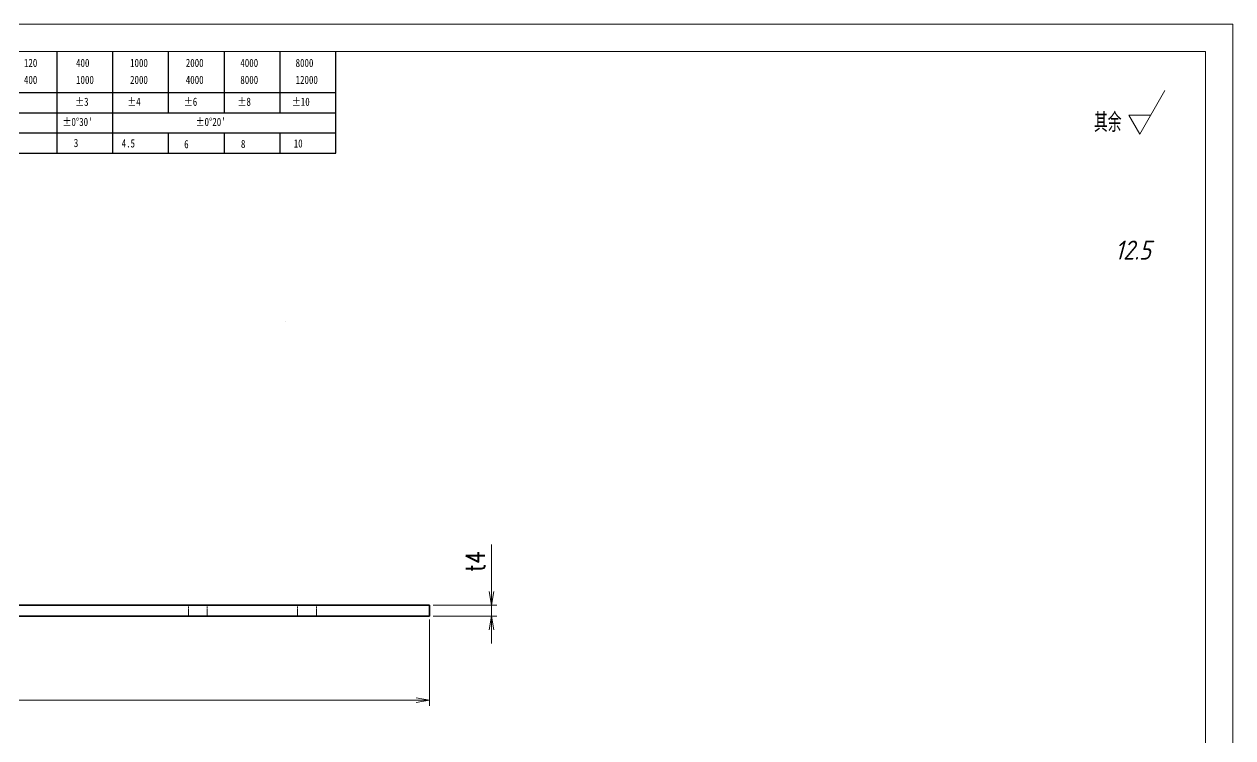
# Model space of a CAD drawing. Header units: millimetres. Extents: x -51813 to 38145, y -10860 to 38732.
# Drawn here: x -51416.2 to -50973.1, y 38127 to 38388.5 of the extents above; entities that cross this region are included whole.
import ezdxf
from ezdxf.enums import TextEntityAlignment as Align

# ---------------------------------------------------------------- set-up
doc = ezdxf.new("R2010")
doc.units = ezdxf.units.MM
doc.header["$LTSCALE"] = 0.5
doc.linetypes.add('DASHED', pattern=[15, 12, -3])
doc.linetypes.add('DOT2', pattern=[0.125, 0, -0.125])
doc.layers.add('图\\M+19E79\\M+195B6\\M+18E9A', color=7, linetype='Continuous')
for name, color, linetype, lineweight in [('图框', 7, 'Continuous', 18), ('标注线', 3, 'Continuous', 18), ('细实线', 3, 'Continuous', 18)]:
    doc.layers.add(name, color=color, linetype=linetype, lineweight=lineweight)
doc.layers.add('打印', color=7, linetype='Continuous', lineweight=15, plot=False)
doc.layers.add('打印-禁用', color=7, linetype='Continuous', lineweight=15, plot=False)
doc.styles.add('DIM', font='romans.shx', dxfattribs={"width": 0.8, "bigfont": 'bigfont.shx'})
doc.styles.add('国标', font='simfang.ttf', dxfattribs={"width": 0.8})
doc.styles.add('机械长仿宋', font='gbenor.shx', dxfattribs={"height": 1, "bigfont": 'gbcbig.shx'})
doc.dimstyles.new('DEH 1-2$0', dxfattribs={"dimscale": 2, "dimtxt": 3.5, "dimasz": 2.5, "dimexe": 1, "dimexo": 0.625, "dimgap": 1.2, "dimtad": 1, "dimdsep": 46, "dimtxsty": 'DIM', "dimblk": 'OPEN', "dimcen": 0, "dimclrd": 8, "dimclre": 8, "dimclrt": 2, "dimazin": 2, "dimtfac": 0.5, "dimtmove": 0, "dimatfit": 3, "dimldrblk": 'OPEN', "dimfxl": 0, "dimtolj": 2, "dimlwd": 13, "dimlwe": 13, "dimarcsym": 0})

# ---------------------------------------------------------------- blocks, each defined once
blk = doc.blocks.new('GZDEH零件A3图框V01版')
at = {"layer": '图\\M+19E79\\M+195B6\\M+18E9A', "color": 9}
for p, q in [((3061.98, -1561.98), (3061.98, -1554.46)), ((3072.2, -1561.98), (3072.2, -1554.46)), ((3082.42, -1561.98), (3082.42, -1554.46)), ((3092.64, -1561.98), (3092.64, -1554.46)), ((3102.86, -1561.98), (3102.86, -1554.46)), ((3113.09, -1573.08), (3113.09, -1554.46)), ((2996.09, -1561.98), (3113.09, -1561.98)), ((3061.98, -1573.08), (3061.98, -1561.98)), ((3072.2, -1573.08), (3072.2, -1561.98)), ((3082.42, -1565.68), (3082.42, -1561.98)), ((3092.64, -1565.68), (3092.64, -1561.98)), ((3102.86, -1565.68), (3102.86, -1561.98)), ((2996.09, -1565.68), (3113.09, -1565.68)), ((2996.09, -1569.38), (3113.09, -1569.38)), ((3082.42, -1573.08), (3082.42, -1569.48)), ((3092.64, -1573.08), (3092.64, -1569.38)), ((3102.86, -1573.08), (3102.86, -1569.38)), ((2990.09, -1573.08), (3113.09, -1573.08))]:
    blk.add_line(p, q, dxfattribs=at)
at = {"layer": '图框', "linetype": 'Continuous'}
for p, q in [((3272.49, -1554.46), (2882.49, -1554.46)), ((3272.49, -1832.96), (3272.49, -1554.46))]:
    blk.add_line(p, q, dxfattribs=at)
at = {"layer": '打印-禁用', "linetype": 'Continuous'}
for p, q in [((3277.49, -1549.46), (2857.49, -1549.46)), ((3277.49, -1846.46), (3277.49, -1549.46))]:
    blk.add_line(p, q, dxfattribs=at)
at = {"layer": '图\\M+19E79\\M+195B6\\M+18E9A', "color": 9, "style": '国标', "width": 0.8}
for s, p in [('120', (3055.91, -1557.31)), ('400', (3065.46, -1557.31)), ('1000', (3075.36, -1557.31)), ('2000', (3085.57, -1557.31)), ('4000', (3095.57, -1557.31)), ('8000', (3105.7, -1557.31)), ('400', (3055.91, -1560.41)), ('1000', (3065.46, -1560.41)), ('2000', (3075.36, -1560.41)), ('4000', (3085.57, -1560.41)), ('8000', (3095.57, -1560.41)), ('12000', (3105.7, -1560.41)), ('±3', (3065.3, -1564.42)), ('±4', (3074.85, -1564.42)), ('±6', (3085.22, -1564.42)), ('±8', (3095.06, -1564.42)), ('±10', (3105.02, -1564.42)), ("±0%%D30'", (3062.98, -1568.12)), ("±0%%D20'", (3087.38, -1568.12)), ('3', (3065.05, -1571.98)), ('4.5', (3073.82, -1572.05)), ('6', (3085.28, -1572.19)), ('8', (3095.68, -1572.15)), ('10', (3105.36, -1572.06))]:
    blk.add_text(s, height=1.5, dxfattribs=at).set_placement(p)
blk = doc.blocks.new('DEH A3')
at = {"layer": '图框'}
blk.add_blockref('GZDEH零件A3图框V01版', (-2857.49, 1846.46), dxfattribs=at)
blk = doc.blocks.new('FINISHER_TR')
at = {"layer": '标注线'}
for p, q in [((0, 0), (4.62, 8)), ((-2.02, 3.5), (0, 0)), ((2.02, 3.5), (-2.02, 3.5))]:
    blk.add_line(p, q, dxfattribs=at)
at = {"layer": '标注线', "color": 2, "style": '机械长仿宋', "oblique": 15}
blk.add_attdef('0.0', text='', height=3.5, dxfattribs=at).set_placement((2.03, -24.04), align=Align.BOTTOM_RIGHT)
blk = doc.blocks.new('其余12.5')
at = {"layer": '标注线'}
blk.add_blockref('FINISHER_TR', (0, 0), dxfattribs=at).add_auto_attribs({'0.0': '12.5'})
at = {"layer": '标注线', "color": 7, "linetype": 'DOT2', "style": '机械长仿宋'}
blk.add_text('其余', height=3.5, dxfattribs=at).set_placement((-8.38, 0.4))
blk = doc.blocks.new('_Open')
at = {"color": 0, "linetype": 'ByBlock', "lineweight": -2}
for p, q in [((-1, 0.167), (0, 0)), ((-1, -0.167), (0, 0)), ((0, 0), (-1, 0))]:
    blk.add_line(p, q, dxfattribs=at)
blk = doc.blocks.new('*D177')
at = {"layer": 'Defpoints', "color": 0, "transparency": 16777216}
for p in [(-51582.52, 38209.76), (-51267.52, 38171.55), (-51267.52, 38140.74)]:
    blk.add_point(p, dxfattribs=at)
at = {"layer": '标注线', "color": 8, "lineweight": 13, "transparency": 16777216}
for p, q in [((-51582.52, 38208.51), (-51582.52, 38138.74)), ((-51267.52, 38170.3), (-51267.52, 38138.74)), ((-51577.52, 38140.74), (-51272.52, 38140.74))]:
    blk.add_line(p, q, dxfattribs=at)
at = {"layer": '标注线', "color": 8, "lineweight": 13, "transparency": 16777216, "xscale": 5, "yscale": 5, "zscale": 5, "rotation": 180}
blk.add_blockref('_Open', (-51582.52, 38140.74), dxfattribs=at)
at = {"layer": '标注线', "color": 8, "lineweight": 13, "transparency": 16777216, "xscale": 5, "yscale": 5, "zscale": 5}
blk.add_blockref('_Open', (-51267.52, 38140.74), dxfattribs=at)
at = {"layer": '标注线', "color": 2, "transparency": 16777216, "insert": (-51425.02, 38146.64), "char_height": 7, "attachment_point": 5, "style": 'DIM'}
blk.add_mtext('\\A2;315', dxfattribs=at)
blk = doc.blocks.new('*D179')
at = {"layer": 'Defpoints', "color": 0, "transparency": 16777216}
for p in [(-51267.52, 38175.55), (-51267.52, 38171.55), (-51244.84, 38175.55)]:
    blk.add_point(p, dxfattribs=at)
at = {"layer": '标注线', "color": 8, "lineweight": 13, "transparency": 16777216}
for p, q in [((-51244.84, 38180.55), (-51244.84, 38197.82)), ((-51266.27, 38175.55), (-51242.84, 38175.55)), ((-51266.27, 38171.55), (-51242.84, 38171.55)), ((-51244.84, 38171.55), (-51244.84, 38175.55)), ((-51244.84, 38166.55), (-51244.84, 38161.55))]:
    blk.add_line(p, q, dxfattribs=at)
at = {"layer": '标注线', "color": 8, "lineweight": 13, "transparency": 16777216, "xscale": 5, "yscale": 5, "zscale": 5}
for p, rotation in [((-51244.84, 38175.55), 270), ((-51244.84, 38171.55), 90)]:
    blk.add_blockref('_Open', p, dxfattribs=dict(at, rotation=rotation))
at = {"layer": '标注线', "color": 2, "transparency": 16777216, "insert": (-51250.74, 38191.68), "char_height": 7, "attachment_point": 5, "rotation": 90, "style": 'DIM'}
blk.add_mtext('\\A2;{\\Fromans,bigfont|c134;t}4', dxfattribs=at)

msp = doc.modelspace()

# ---------------------------------------------------------------- linework, layer by layer
at = {"color": 7, "lineweight": 35}
for p, q in [((-51267.522, 38175.55), (-51576.122, 38175.55)), ((-51576.122, 38171.55), (-51267.522, 38171.55))]:
    msp.add_line(p, q, dxfattribs=at)
at = {"color": 1, "linetype": 'DASHED', "lineweight": 13, "ltscale": 0.1}
for p, q in [((-51355.978, 38171.55), (-51355.978, 38175.55)), ((-51355.978, 38171.55), (-51355.978, 38175.55)), ((-51349.066, 38171.55), (-51349.066, 38175.55)), ((-51349.066, 38171.55), (-51349.066, 38175.55)), ((-51315.978, 38171.55), (-51315.978, 38175.55)), ((-51315.978, 38171.55), (-51315.978, 38175.55)), ((-51309.066, 38171.55), (-51309.066, 38175.55)), ((-51309.066, 38171.55), (-51309.066, 38175.55))]:
    msp.add_line(p, q, dxfattribs=at)
at = {"color": 7, "lineweight": 35, "ltscale": 0.1}
msp.add_line((-51267.522, 38171.55), (-51267.522, 38175.55), dxfattribs=at)
at = {"layer": '打印'}
msp.add_lwpolyline([(-51813.088, 38388.515), (-50973.088, 38388.515), (-50973.088, 37794.515), (-51813.088, 37794.515)], close=True, dxfattribs=at)
at = {"layer": '细实线', "ltscale": 2.48512e-05}
msp.add_line((-51320.251, 38279.565), (-51320.251, 38279.563), dxfattribs=at)

# ---------------------------------------------------------------- block references
at = {"layer": '图框', "xscale": 2, "yscale": 2, "zscale": 2}
msp.add_blockref('DEH A3', (-51813.088, 37794.515), dxfattribs=at)
at = {"layer": '标注线', "xscale": 2, "yscale": 2, "zscale": 2}
msp.add_blockref('其余12.5', (-51007.201, 38348.2), dxfattribs=at)

# ---------------------------------------------------------------- dimensions: what is measured, and where the dimension line sits
at = {"layer": '标注线'}
dim = msp.add_linear_dim(base=(-51267.522, 38140.744), p1=(-51582.522, 38209.761), p2=(-51267.522, 38171.55), dimstyle='DEH 1-2$0', dxfattribs=at)
dim.commit()
dim.dimension.update_dxf_attribs({"geometry": '*D177', "text_midpoint": (-51425.022, 38146.644)})
dim = msp.add_linear_dim(base=(-51244.838, 38175.55), p1=(-51267.522, 38171.55), p2=(-51267.522, 38175.55), angle=90, text='{\\Fromans,bigfont|c134;t}<>', dimstyle='DEH 1-2$0', dxfattribs=at)
dim.commit()
dim.dimension.update_dxf_attribs({"geometry": '*D179', "text_midpoint": (-51250.738, 38191.683)})

doc.saveas('drawing.dxf')
